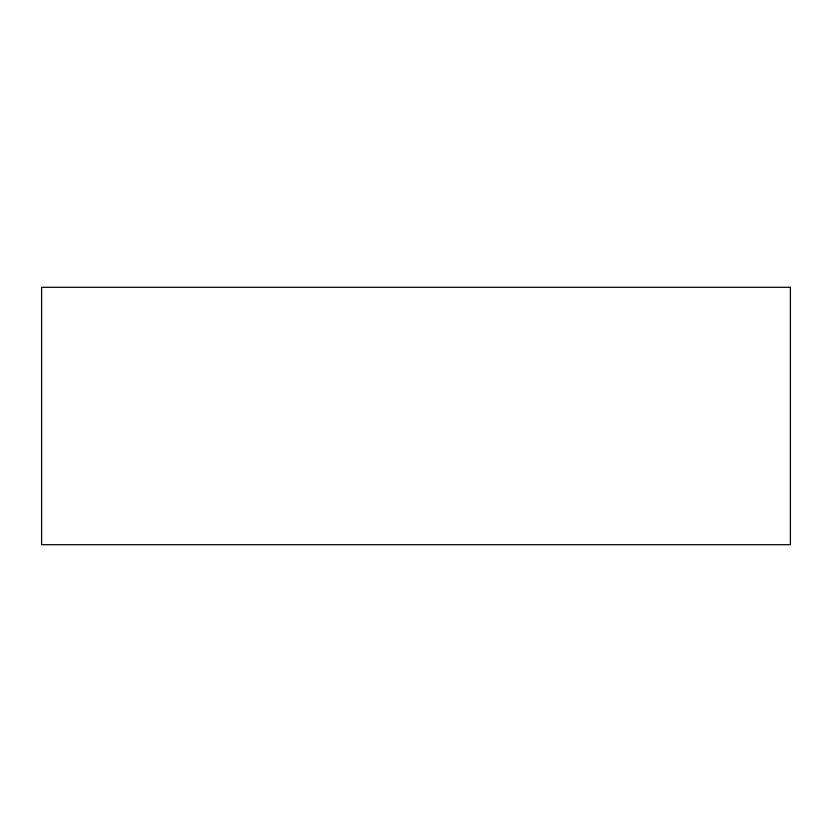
<?xml version="1.0" encoding="UTF-8"?>
<svg xmlns="http://www.w3.org/2000/svg" width="832" height="832" viewBox="0 0 832 832"><rect width="100%" height="100%" fill="white"/><g stroke="black" fill="none" stroke-linecap="round" stroke-linejoin="round"><path stroke-width="1.25" d="M790.4 287.3L41.6 287.3L41.6 544.7L790.4 544.7L790.4 287.3"/></g></svg>
